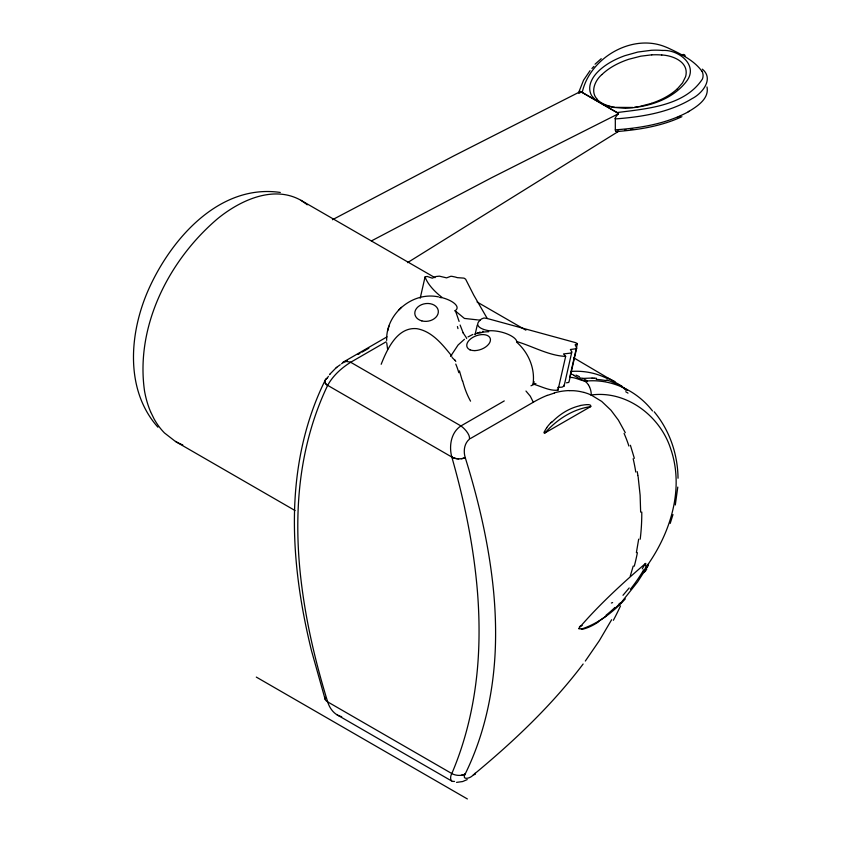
<?xml version="1.0" encoding="UTF-8"?>
<svg xmlns="http://www.w3.org/2000/svg" width="841" height="841" viewBox="0 0 841 841"><rect width="100%" height="100%" fill="white"/><g stroke="black" fill="none" stroke-linecap="round" stroke-linejoin="round"><path stroke-width="1.26" d="M640.642 512.127L640.127 495.223L638.235 477.741M386.681 340.405C385.683 313.861 412.553 291.322 438.508 296.884M625.284 432.684L618.398 420.153L610.997 410.25L601.704 401.42L591.17 395.007L591.191 393.304A14.802 11.616 -86.6 0 0 589.53 387.039M591.17 395.007C626.209 390.161 659.985 415.759 670.582 448.516C684.385 487.938 670.939 531.628 647.812 564.689M568.989 381.951L576.674 348.174L576.369 346.997A15.842 6.108 12.8 0 0 575.686 346.008L575.149 344.778L577.399 343.601L575.517 342.623L488.274 318.781A18.155 6.991 12.8 0 0 487.181 318.497L484.626 318.077A3.553 1.367 12.8 0 0 483.638 318.098L481.462 318.981A33.283 12.825 12.8 0 0 480.316 320.074C472.716 326.266 483.396 330.019 489.378 330.755A18.565 7.159 12.8 0 1 516.773 341.299M677.783 487.076L675.302 504.989M638.676 539.155L636.385 552.632M487.181 318.508A18.155 6.991 12.8 0 0 486.971 318.024L473.767 295.17L465.62 279.17L464.011 278.129L457.262 277.646A15.842 6.108 12.8 0 0 455.118 276.994L451.848 276.321A3.301 1.272 12.8 0 0 450.671 276.332L446.603 277.866L439.37 276.153L435.911 276.531L432.295 278.182L427.112 276.416L425.052 276.952C427.985 285.067 435.754 292.584 442.534 297.788A18.565 7.159 12.8 0 1 455.065 310.718L464.411 318.424L477.562 319.895M618.146 114.04L618.471 113.745A6.907 3.984 60 0 0 616.937 112.589L582.193 92.521C589.688 58.029 631.948 33.125 665.357 46.865A85.277 49.241 0 0 1 668.238 48.063C680.495 53.845 693.72 60.016 701.899 71.191M420.206 298.219L425.052 276.952M455.612 311.244L459.102 321.43M475.081 334.592L477.246 325.078M533.31 384.106C541.341 386.376 549.762 391.139 557.972 390.171L565.657 356.395L563.512 353.935L570.755 353.083L571.827 351.822L570.387 349.499L576.096 348.742A3.301 1.272 12.8 0 0 576.611 348.353L576.674 348.174M557.72 387.459L562.093 387.133L564.08 386.061L571.764 352.284M569.714 377.367L577.399 343.601M564.08 386.061L563.964 385.104M633.21 566.067L630.266 576.085M578.44 93.088L583.549 80.221L590.035 70.665M387.638 330.955L388.984 326.087M670.214 523.407L672.979 514.576M645.646 565.667L645.783 563.396A1.945 1.062 -57.6 0 0 645.173 563.764C621.93 583.749 598.004 605.835 578.713 628.49M381.183 364.279C387.102 349.33 397.309 326.676 416.915 328.684C432.232 331.343 442.681 344.789 451.869 356.153M642.892 571.901L642.671 572.889L643.964 571.659M386.124 341.803L350.676 362.271C341.425 368.032 332.92 375.696 327.664 385.357C312.242 417.504 303.254 452.479 299.659 487.885A446.266 257.651 60 0 0 299.659 567.013C303.895 612.858 314.145 657.935 327.664 701.878C329.693 708.564 334.56 715.155 341.719 716.679M620.826 602.745L620.132 603.312A4.226 0.652 -48.3 0 0 619.418 604.048L618.755 605.467M648.579 563.827L647.99 565.005M450.534 356.405L458.093 344.999L464.432 339.301M325.12 699.228L311.538 650.871C299.659 602.513 292.521 552.632 294.834 502.75L294.907 501.635C297.01 459.67 306.492 417.84 325.246 380.111A8.715 5.035 0 0 1 327.454 377.966L327.559 377.756M647.707 565.572L647.149 566.624A46.097 28.237 -82.9 0 1 646.761 567.465L646.266 568.18M611.628 619.722L599.328 640.663L585.325 661.037M645.173 563.754L642.272 568.873M327.843 377.231L328.389 376.326M643.859 572.174L637.562 581.983L620.952 602.913M341.509 363.764L345.315 361.304L350.329 362.072L460.942 425.935C464.821 428.668 470.529 435.091 469.415 439.191C464.148 443.48 463.307 451.312 465.189 457.483C478.928 501.488 489.378 546.682 493.699 592.642A438.098 252.931 60 0 1 495.128 652.816C493.026 694.624 483.733 736.327 465.189 774.004C461.341 780.679 470.487 778.388 472.873 775.276C513.157 741.993 551.538 705.809 583.128 664.012M329.535 374.687L330.103 373.961M629.184 587.954L622.992 595.302M330.198 373.846L335.927 368.001M480.253 320.137L478.571 319.969M565.657 356.395C549.047 355.754 532.91 346.366 516.858 341.583M546.787 427.754A39.653 29.54 -83.2 0 0 545.725 429.278L544.074 432.211A2.565 1.924 -83.6 0 0 543.948 432.621L544.358 433.189A4.668 3.511 -83.5 0 0 545.021 432.884C556.826 419.585 572.721 409.104 590.613 406.645A5.961 4.478 -83.4 0 0 590.939 406.434C591.444 403.133 582.718 405.267 580.427 405.436M591.917 68.499L593.904 66.407M550.813 422.876L551.707 421.94M619.418 604.017L615.202 608.232M601.872 74.555C595.186 80.316 590.025 91.585 597.047 99.07M401.42 307.312L398.445 310.213M677.362 88.852L682.535 82.891L685.562 76.71A46.718 27.028 0.3 0 0 686.056 74.46C687.864 61.425 672.38 55.474 661.825 54.991M580.29 92.258L580.658 91.417L453.656 155.963L332.437 219.732M595.039 64.21L601.231 58.691M336.053 367.885L336.831 367.254M336.957 367.149L337.598 366.644M606.14 616.085L598.077 621.783M338.114 366.245L340.248 364.763M688.264 111.769L689.073 111.254M475.607 333.888L476.668 333.32M407.538 262.634L618.471 131.385A6.907 3.984 60 0 1 617.62 131.112M387.028 336.852L342.855 362.355M345.231 361.851L347.196 360.715M358.035 354.46L360.001 353.325M361.966 352.19L368.863 348.206M468.006 336.936L472.884 334.424M504.264 400.926L460.942 425.935C450.944 432.369 448.842 446.266 451.817 457.041C464.243 500.637 473.525 545.252 477.352 590.477A489.147 282.408 60 0 1 477.352 669.604C474.051 705.273 465.893 740.574 451.817 773.562C450.03 776.275 449.662 782.529 454.529 781.415M470.298 438.603L534.161 401.746A150.329 115.616 -88.3 0 1 547.197 395.375M545.021 432.894L590.613 406.645M371.396 240.936L491.47 177.798L618.471 113.745M530.986 385.788L535.906 383.517M679.36 116.605L679.885 116.352M467.207 779.596L462.613 781.552L456.558 782.382M681.904 116.689C661.562 126.192 639.013 129.756 616.8 131.553M677.194 117.603L677.741 117.351M477.478 332.962L478.34 332.626M582.172 625.515L579.449 626.556M547.218 395.47L554.408 393.041M651.712 103.327L639.749 106.45M479.465 332.248L480.158 332.037M482.356 331.501L483.354 331.312M582.088 628.774L581.394 628.868M638.056 106.754L634.629 107.27M461.394 458.713A8.189 4.731 0 0 0 465.199 457.483A8.21 4.741 0 0 1 461.394 458.713L461.288 458.734A9.062 5.225 0 0 1 458.671 458.86A10.639 6.139 0 0 1 451.848 457.02A10.618 6.129 0 0 0 458.66 458.881M461.394 775.234A8.189 4.731 0 0 0 465.199 774.004A8.21 4.741 0 0 1 461.394 775.234L461.288 775.255A9.062 5.225 0 0 1 458.671 775.381A9.945 5.74 0 0 1 456.011 775.076A10.87 6.276 0 0 1 451.827 773.552L327.664 701.878A9.041 5.225 0 0 1 325.025 697.147M630.939 129.409L632.716 129.188M569.883 377.42C575.854 377.125 581.152 381.267 586.902 381.015C612.059 378.786 637.257 391.097 652.5 410.934M624.6 130.124L626.125 129.966M632.905 107.469L615.833 107.364M566.435 382.813L568.4 382.508A3.301 1.272 12.8 0 0 568.632 382.403M616.937 112.589C646.151 108.762 684.542 106.25 702.414 79.065A27.385 15.811 0 0 0 702.014 71.17M615.875 131.185L615.507 130.723A2.922 1.682 -60 0 1 615.318 129.84L615.318 118.928C641.725 116.952 669.11 112.662 692.069 98.628C702.182 93.53 714.282 78.844 702.33 69.151M615.318 129.84C639.906 128.074 665.031 124.079 687.086 112.484C696.033 107.154 709.457 99.238 707.008 86.959M651.743 54.833L640.779 56.179L628.774 59.269A74.344 42.449 -0.2 0 0 601.935 74.576M569.168 390.666L573.362 390.697A84.3 64.358 -84.1 0 1 583.98 392.463M625.546 108.247C647.875 107.291 672.19 99.827 686.34 81.545C699.218 65.419 678.435 49.241 662.477 50.481M624.726 108.258L612.879 107.354L603.218 104.673M592.117 378.04L582.96 378.418L587.396 380.973A21.729 16.284 -83.4 0 1 582.592 380.384L582.445 380.311M594.009 378.124L596.521 378.313M280.305 192.452C219.427 183.58 171.217 238.77 148.657 289.262C129.43 332.29 124.415 389.646 157.919 427.186M606.266 380.006L608.075 380.5M584.001 392.39L587.617 393.546A81.461 62.339 -80.2 0 1 591.149 395.081M470.108 349.845L469.562 349.593M608.39 378.261L614.95 381.583M573.909 375.475L582.287 380.258M618.902 384.789L610.45 381.246A131.112 88.61 -65 0 0 608.096 380.447M619.029 384.863L627.386 390.098M571.596 374.277L570.608 373.74M580.658 91.501L618.471 113.325M150.528 411.585A160.305 92.552 -60 0 1 144.536 391.044C135.233 326.129 168.936 260.069 217.651 218.66C239.948 200.484 273.346 184.736 300.952 200.305L435.007 277.698M477.047 301.972L525.898 330.177M573.615 357.719L622.498 386.576M327.454 377.966A8.736 5.046 0 0 0 325.225 380.174A8.883 5.13 0 0 0 324.899 381.625A9.367 5.403 0 0 0 327.675 385.357L451.817 457.041M175.916 441.756L295.065 510.55M337.094 714.85L451.585 780.942M256.305 677.089L467.375 798.95M175.506 441.525L164.5 432.968A162.092 93.582 -60 0 1 154.029 418.807L150.518 411.596M452.08 357.457L454.865 360.242M300.952 200.305L306.219 203.974M595.901 100.436L591.896 95.969A35.879 20.72 0 0 1 590.697 93.624C587.46 85.456 592.59 76.836 598.393 71.275A78.381 45.256 0 0 1 625 55.643L637.867 52.037L651.365 50.281A44.131 25.482 0 0 1 662.487 50.46M306.566 204.258L307.238 204.826M525.972 391.044L530.293 396.195L533.31 402.229M557.394 389.12L557.972 390.171M460.101 325.036L463.254 333.036M463.086 332.805L466.051 337.241A33.577 28.962 -31.3 0 1 466.671 338.524M654.172 411.764C669.604 430.266 677.772 454.235 678.025 478.235M588.542 385.073L589.583 386.997M455.065 310.718L455.423 311.464M630.403 445.267L634.345 458.324M459.428 370.87L462.35 380.91M637.236 471.654L637.846 475.218M387.638 349.467L386.734 342.855M637.909 475.638L638.109 476.9M475.207 773.457L474.818 774.403L473.504 774.635A14.833 3.595 40.2 0 0 475.007 773.31M516.521 342.035A42.954 36.594 53.5 0 1 533.026 384.022M439.58 297.409A42.702 20.384 86.7 0 1 441.441 297.809M475.081 334.319A4.699 1.02 -10.9 0 1 475.154 333.951M477.141 333.446A14.949 5.33 -4.7 0 1 477.94 333.12M478.992 333.194A28.047 15.842 9.8 0 1 480.106 332.857M480.663 332.794A36.352 25.714 24.5 0 1 482.829 332.332M483.638 332.079A41.156 32.862 40.2 0 1 488.737 331.743M534.109 381.635A44.005 16.957 12.8 0 1 533.352 384.032M457.43 326.529A36.384 4.909 77 0 1 457.967 328.621M470.55 401.157A42.744 20.163 75 0 1 462.645 380.847M455.78 364.09A24.589 5.078 77.7 0 1 458.808 372.679M454.855 359.98A24.263 6.276 79.7 0 1 455.78 361.451M182.781 444.931A134.066 77.404 -60 0 1 175.58 441.399M554.387 392.863A101.992 78.16 -87.1 0 1 569.168 390.571M327.675 385.357A9.356 5.403 0 0 1 324.878 381.625M624.085 433.42A171.28 142.371 -53.5 0 1 628.9 446.045M633.157 458.713A230.791 200.053 -35.5 0 1 635.764 472.043M641.778 512.043A257.441 227.07 -18.7 0 1 640.201 539.207M637.394 552.695A246.97 212.847 -28.3 0 1 634.293 566.182M584.768 381.173A13.992 10.954 -86.7 0 1 588.521 385.094M648.485 565.226A121.461 76.941 -57.8 0 1 644.038 571.386M646.277 565.772A32.189 19.438 -55.6 0 1 643.996 570.934M620.521 603.05A6.381 0.662 -33.8 0 1 620.237 603.323M619.712 603.407A9.882 1.283 -26.7 0 1 619.27 603.733M612.626 602.577A22.318 4.72 -11.9 0 1 611.354 603.018M646.771 569.052A33.493 19.354 -80.9 0 1 645.299 571.302M645.11 571.218A19.217 9.114 -74.8 0 1 644.122 572.5M642.902 571.891A5.33 1.619 -60.2 0 1 643.134 571.396M551.875 422.245A77.645 58.513 -83.8 0 1 580.437 405.625M546.703 427.649A56.368 42.25 -83.7 0 1 550.771 422.802M581.446 628.711A12.626 6.286 -54.3 0 1 578.629 628.626M598.056 622.172A56.421 28.037 -54.2 0 1 581.909 629.373M614.939 607.444A76.93 38.234 -53.8 0 1 606.056 615.234M579.428 376.621A11.122 2.376 24.3 0 1 576.032 375.107M574.466 375.496A16.063 1.44 25.7 0 1 572.416 374.445M582.855 378.292A6.581 2.933 24.7 0 1 579.796 377.777M625.736 391.738A125.908 81.178 -33.3 0 1 628.006 393.136M596.216 379.407A131.953 88.925 -63.2 0 1 606.035 380.637M592.096 378.135A128.379 88.368 -71.7 0 1 593.998 378.198M571.165 371.428A130.471 94.718 -77.4 0 1 608.127 378.976M622.224 386.997A136.662 98.912 -65.1 0 1 626.103 390.361M643.775 569.767A114.565 78.276 -59.9 0 1 630.372 589.268M625.294 598.897A95.044 60.132 -59.1 0 1 581.804 628.931M620.511 605.898A261.625 211.869 -37.6 0 1 613.383 620.28M677.299 88.831A74.544 43.185 0.5 0 1 651.67 103.285M614.887 107.28A27.89 15.99 0.5 0 1 596.795 99.143M651.754 54.886A40.095 23.033 -0.1 0 1 661.814 55.012M615.318 118.928A2.807 1.619 -60 0 1 615.339 118.549M682.104 54.907A4.457 2.576 -60 0 1 685.184 55.979M580.658 91.921A6.907 3.984 60 0 1 582.193 92.531M579.407 93.256A5.603 3.238 -60 0 1 580.322 92.436M615.128 118.56A5.603 3.238 -60 0 1 618.124 114.26M618.471 131.333A7.558 4.363 -60 0 1 615.822 131.28M421.835 320.894A11.827 8.873 -8.5 0 0 438.277 310.697A11.827 8.873 -8.5 0 0 419.596 305.693A11.827 8.873 -8.5 0 0 421.835 320.894M474.913 350.613A12.373 7.222 -20.4 0 0 490.198 338.313A12.373 7.222 -20.4 0 0 470.666 338.86A12.373 7.222 -20.4 0 0 474.913 350.613"/></g></svg>
